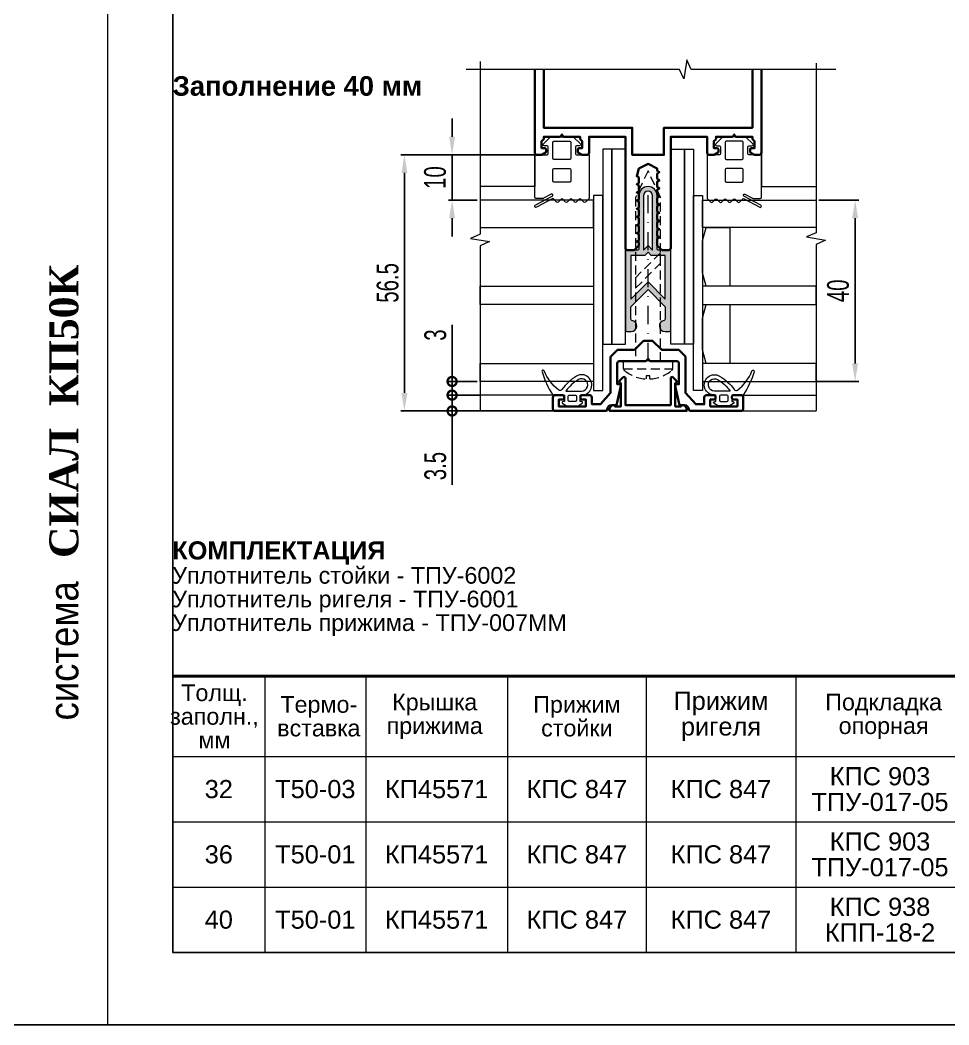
# Model space of a CAD drawing. Extents: x -37 to 8820, y -336 to 478.
# Drawn here: x 8194 to 8322, y 0 to 138.5 of the extents above; entities that cross this region are included whole.
import ezdxf
from ezdxf.enums import TextEntityAlignment as Align

# ---------------------------------------------------------------- set-up
doc = ezdxf.new("R2010")
doc.units = 0
doc.header["$LTSCALE"] = 5
doc.linetypes.add('DASHDOT', pattern=[1, 0.5, -0.25, 0, -0.25])
doc.linetypes.add('HIDDEN', pattern=[0.375, 0.25, -0.125])
doc.layers.get('0').update_dxf_attribs({"linetype": 'CONTINUOUS', "lineweight": 30})
doc.layers.get('DEFPOINTS').update_dxf_attribs({"linetype": 'CONTINUOUS'})
for name, color, linetype, lineweight in [('1', 6, 'DASHDOT', 13), ('2', 3, 'HIDDEN', 13), ('3', 1, 'CONTINUOUS', 20), ('Dimentions', 5, 'CONTINUOUS', 15), ('Glass', 5, 'CONTINUOUS', 20), ('Герлен', 7, 'CONTINUOUS', 60), ('Зигзаг', 1, 'CONTINUOUS', 15), ('Конструкции', 252, 'CONTINUOUS', 20), ('Подкладки', 1, 'CONTINUOUS', 20), ('Рамки', 1, 'CONTINUOUS', 15), ('Текстовый', 7, 'CONTINUOUS', 9), ('Уплотнители', 1, 'CONTINUOUS', 20), ('Штриховка', 1, 'CONTINUOUS', 5)]:
    doc.layers.add(name, color=color, linetype=linetype, lineweight=lineweight)
doc.layers.add('Скрытые', color=14, linetype='CONTINUOUS', plot=False)
doc.styles.add('3', font='RUSS.SHX', dxfattribs={"width": 0.7, "height": 3})
doc.styles.add('4', font='RUSS.shx', dxfattribs={"width": 0.7, "height": 3.5})
doc.styles.add('Каталожный', font='arial.ttf', dxfattribs={"height": 2.5})
doc.styles.add('Фирм', font='arial.ttf', dxfattribs={"height": 3.5})
doc.styles.add('Фирм5', font='timesbd.ttf', dxfattribs={"height": 4})
doc.dimstyles.new('MX1_6', dxfattribs={"dimtxt": 3, "dimasz": 2.5, "dimexe": 0.5, "dimexo": 0, "dimgap": 0.8, "dimtad": 1, "dimlfac": 1.6, "dimdsep": 46, "dimtxsty": '3', "dimcen": 0, "dimclrd": 256, "dimclre": 256, "dimclrt": 256, "dimaunit": 1, "dimadec": 0, "dimazin": 0, "dimtfac": 1, "dimtmove": 0, "dimatfit": 1, "dimfxl": 1, "dimtvp": 1, "dimtolj": 1, "dimtzin": 0, "dimarcsym": 0})

# ---------------------------------------------------------------- blocks, each defined once
blk = doc.blocks.new('*D93')
at = {"layer": 'DEFPOINTS', "color": 0, "linetype": 'Continuous', "transparency": 16777216}
for p in [(8304.07, 113.72), (8303.68, 88.72), (8309.07, 88.72)]:
    blk.add_point(p, dxfattribs=at)
at = {"layer": 'Dimentions', "linetype": 'Continuous', "lineweight": -2, "transparency": 16777216}
for p, q in [((8304.07, 113.72), (8309.57, 113.72)), ((8309.07, 111.22), (8309.07, 91.22)), ((8303.68, 88.72), (8309.57, 88.72))]:
    blk.add_line(p, q, dxfattribs=at)
at = {"layer": 'Dimentions', "linetype": 'Continuous', "transparency": 16777216}
for points in [[(8308.65, 111.22), (8309.48, 111.22), (8309.07, 113.72)], [(8308.65, 91.22), (8309.48, 91.22), (8309.07, 88.72)]]:
    blk.add_solid(points, dxfattribs=at)
at = {"layer": 'Dimentions', "linetype": 'Continuous', "transparency": 16777216, "insert": (8306.72, 101.22), "char_height": 3, "attachment_point": 5, "rotation": 90, "style": '3'}
blk.add_mtext('\\A1;40', dxfattribs=at)
blk = doc.blocks.new('_DotSmall')
at = {"color": 0, "linetype": 'ByBlock', "const_width": 0.5}
blk.add_lwpolyline([(-0.0625, 0, 1), (0.0625, 0, 1)], format="xyb", close=True, dxfattribs=at)
blk = doc.blocks.new('*D94')
at = {"layer": 'DEFPOINTS', "color": 0, "linetype": 'Continuous', "transparency": 16777216}
for p in [(8256.98, 88.72), (8253.51, 86.84), (8257.37, 86.84)]:
    blk.add_point(p, dxfattribs=at)
at = {"layer": 'Dimentions', "linetype": 'Continuous', "lineweight": -2, "transparency": 16777216}
for p, q in [((8253.51, 88.72), (8253.51, 96.52)), ((8256.98, 88.72), (8253.01, 88.72)), ((8253.51, 86.84), (8253.51, 88.72)), ((8257.37, 86.84), (8253.01, 86.84)), ((8253.51, 86.84), (8253.51, 84.34))]:
    blk.add_line(p, q, dxfattribs=at)
at = {"layer": 'Dimentions', "linetype": 'Continuous', "lineweight": -2, "transparency": 16777216, "xscale": 2.5, "yscale": 2.5, "zscale": 2.5}
for p, rotation in [((8253.51, 88.72), 270), ((8253.51, 86.84), 90)]:
    blk.add_blockref('_DotSmall', p, dxfattribs=dict(at, rotation=rotation))
at = {"layer": 'Dimentions', "linetype": 'Continuous', "transparency": 16777216, "insert": (8251.21, 95.12), "char_height": 3, "attachment_point": 5, "rotation": 90, "style": '3'}
blk.add_mtext('\\A1;3', dxfattribs=at)
blk = doc.blocks.new('*D95')
at = {"layer": 'DEFPOINTS', "color": 0, "linetype": 'Continuous', "transparency": 16777216}
for p in [(8264.9, 119.97), (8253.51, 113.72), (8256.98, 113.72)]:
    blk.add_point(p, dxfattribs=at)
at = {"layer": 'Dimentions', "linetype": 'Continuous', "lineweight": -2, "transparency": 16777216}
for p, q in [((8253.51, 122.47), (8253.51, 124.97)), ((8264.9, 119.97), (8253.01, 119.97)), ((8253.51, 119.97), (8253.51, 113.72)), ((8256.98, 113.72), (8253.01, 113.72)), ((8253.51, 111.22), (8253.51, 108.72))]:
    blk.add_line(p, q, dxfattribs=at)
at = {"layer": 'Dimentions', "linetype": 'Continuous', "transparency": 16777216}
for points in [[(8253.1, 122.47), (8253.93, 122.47), (8253.51, 119.97)], [(8253.1, 111.22), (8253.93, 111.22), (8253.51, 113.72)]]:
    blk.add_solid(points, dxfattribs=at)
at = {"layer": 'Dimentions', "linetype": 'Continuous', "transparency": 16777216, "insert": (8251.17, 116.84), "char_height": 3, "attachment_point": 5, "rotation": 90, "style": '3'}
blk.add_mtext('\\A1;10', dxfattribs=at)
blk = doc.blocks.new('*D96')
at = {"layer": 'DEFPOINTS', "color": 0, "linetype": 'Continuous', "transparency": 16777216}
for p in [(8257.19, 119.97), (8246.94, 84.65), (8267.71, 84.65)]:
    blk.add_point(p, dxfattribs=at)
at = {"layer": 'Dimentions', "linetype": 'Continuous', "lineweight": -2, "transparency": 16777216}
for p, q in [((8257.19, 119.97), (8246.44, 119.97)), ((8246.94, 117.47), (8246.94, 87.15)), ((8267.71, 84.65), (8246.44, 84.65))]:
    blk.add_line(p, q, dxfattribs=at)
at = {"layer": 'Dimentions', "linetype": 'Continuous', "transparency": 16777216}
for points in [[(8246.53, 117.47), (8247.36, 117.47), (8246.94, 119.97)], [(8246.53, 87.15), (8247.36, 87.15), (8246.94, 84.65)]]:
    blk.add_solid(points, dxfattribs=at)
at = {"layer": 'Dimentions', "linetype": 'Continuous', "transparency": 16777216, "insert": (8244.64, 102.31), "char_height": 3, "attachment_point": 5, "rotation": 90, "style": '3'}
blk.add_mtext('\\A1;56.5', dxfattribs=at)
blk = doc.blocks.new('KP45571')
at = {"lineweight": -2, "flags": 128}
blk.add_lwpolyline([(6.21, -5.01, -0.414214), (6.21, -5.44), (5.54, -6.11, -0.668179), (5, -5.88), (5, 0), (-5, 0), (-5, -5.88, -0.668179), (-5.54, -6.11), (-6.21, -5.44, -0.414214), (-6.21, -5.01), (-6, -4.8), (-6, 0.3), (-7.3, 0.3), (-7.3, 0.3, -0.414214), (-7.6, 0), (-8, 0), (-8.5, 0.7), (-8.5, 1.3), (8.5, 1.3), (8.5, 0.7), (8, 0), (7.6, 0, -0.414214), (7.3, 0.3), (6, 0.3), (6, -4.8)], format="xyb", close=True, dxfattribs=at)
at = {"layer": '3', "style": '4', "width": 0.7, "flags": 3}
blk.add_attdef('КП45571', (0, 1.3), '', height=3.5, dxfattribs=at)
blk = doc.blocks.new('*D205')
at = {"layer": 'DEFPOINTS', "color": 0, "linetype": 'Continuous', "transparency": 16777216}
for p in [(8257.37, 86.84), (8253.51, 84.65), (8257.37, 84.65)]:
    blk.add_point(p, dxfattribs=at)
at = {"layer": 'Dimentions', "linetype": 'Continuous', "lineweight": -2, "transparency": 16777216}
for p, q in [((8253.51, 86.84), (8253.51, 89.34)), ((8257.37, 86.84), (8253.01, 86.84)), ((8253.51, 86.84), (8253.51, 84.65)), ((8257.37, 84.65), (8253.01, 84.65)), ((8253.51, 84.65), (8253.51, 74.45))]:
    blk.add_line(p, q, dxfattribs=at)
at = {"layer": 'Dimentions', "linetype": 'Continuous', "lineweight": -2, "transparency": 16777216, "xscale": 2.5, "yscale": 2.5, "zscale": 2.5}
for p, rotation in [((8253.51, 86.84), 270), ((8253.51, 84.65), 90)]:
    blk.add_blockref('_DotSmall', p, dxfattribs=dict(at, rotation=rotation))
at = {"layer": 'Dimentions', "linetype": 'Continuous', "transparency": 16777216, "insert": (8251.21, 77.05), "char_height": 3, "attachment_point": 5, "rotation": 90, "style": '3'}
blk.add_mtext('\\A1;3.5', dxfattribs=at)

msp = doc.modelspace()

# ---------------------------------------------------------------- hatches: boundary and pattern name
at = {"layer": 'Штриховка'}
h = msp.add_hatch(color=256, dxfattribs=at)
h.dxf.hatch_style = 1
edge = h.paths.add_edge_path(flags=16)
edge.add_line((8280.5242, 107.4651), (8281.1492, 106.8401))
edge.add_line((8281.1492, 106.8401), (8281.1492, 114.3401))
edge.add_arc((8280.5242, 114.3401), 0.625, 0, 180)
edge.add_line((8279.8992, 114.3401), (8279.8992, 106.8401))
edge.add_line((8279.8992, 106.8401), (8280.5242, 107.4651))
h.paths.add_polyline_path([(8280.9635, 106.0901), (8280.5242, 106.5294), (8280.0848, 106.0901), (8278.1492, 106.0901), (8278.1492, 100.0882), (8280.5242, 102.4632), (8282.8992, 100.0882), (8282.8992, 106.0901)], flags=16)
edge = h.paths.add_edge_path()
edge.add_line((8283.4617, 106.8401), (8281.9304, 106.8401))
edge.add_arc((8281.9304, 106.9963), 0.1562, 180, 270, ccw=False)
edge.add_line((8281.7742, 106.9963), (8281.7742, 111.0901))
edge.add_arc((8281.6804, 111.2151), 0.1562, 306.869898, 413.130102)
edge.add_line((8281.7742, 111.3401), (8281.7742, 114.3401))
edge.add_arc((8280.5242, 114.3401), 1.25, 0, 180)
edge.add_line((8279.2742, 114.3401), (8279.2742, 111.3401))
edge.add_arc((8279.3679, 111.2151), 0.1562, 126.869898, 233.130102)
edge.add_line((8279.2742, 111.0901), (8279.2742, 106.9963))
edge.add_arc((8279.1179, 106.9963), 0.1562, -90, 0, ccw=False)
edge.add_line((8279.1179, 106.8401), (8277.5867, 106.8401))
edge.add_arc((8277.5867, 106.6526), 0.1875, 90, 180)
edge.add_line((8277.3992, 106.6526), (8277.3992, 95.7776))
edge.add_arc((8277.5867, 95.7776), 0.1875, 180, 270)
edge.add_line((8277.5867, 95.5901), (8278.1804, 95.5901))
edge.add_arc((8278.1804, 96.3713), 0.7812, 270, 440.718201)
edge.add_arc((8278.3367, 97.3274), 0.1875, 180, 260.718201, ccw=False)
edge.add_line((8278.1492, 97.3274), (8278.1492, 99.0276))
edge.add_line((8278.1492, 99.0276), (8280.5242, 101.4026))
edge.add_line((8280.5242, 101.4026), (8282.8992, 99.0276))
edge.add_line((8282.8992, 99.0276), (8282.8992, 97.3274))
edge.add_arc((8282.7117, 97.3274), 0.1875, -80.718201, 0, ccw=False)
edge.add_arc((8282.8679, 96.3713), 0.7812, 99.281799, 270)
edge.add_line((8282.8679, 95.5901), (8283.4617, 95.5901))
edge.add_arc((8283.4617, 95.7776), 0.1875, 270, 360)
edge.add_line((8283.6492, 95.7776), (8283.6492, 106.6526))
edge.add_arc((8283.4617, 106.6526), 0.1875, 360, 450)

# ---------------------------------------------------------------- linework, layer by layer
msp.add_lwpolyline([(8264.8992, 131.7289), (8264.8992, 120.2776, 0.41421356), (8265.2117, 119.9651), (8265.7924, 119.9651, 0.11643382), (8265.8762, 119.9849), (8266.358, 120.2258, 0.28407904), (8266.4617, 120.3935), (8266.4617, 120.7151, 0.41421356), (8266.2742, 120.9026), (8265.8367, 120.9026), (8265.8367, 121.8401), (8266.0942, 122.0977, 0.19891237), (8266.1492, 122.2303), (8266.1492, 122.4651), (8268.377, 122.4651, 0.28407904), (8268.5447, 122.5687), (8268.6492, 122.7776), (8268.7536, 122.5687, 0.28407904), (8268.9213, 122.4651), (8271.1492, 122.4651), (8271.1492, 122.2303, 0.19891237), (8271.2041, 122.0977), (8271.4617, 121.8401), (8271.4617, 120.9026), (8271.0242, 120.9026, 0.41421356), (8270.8367, 120.7151), (8270.8367, 120.3935, 0.28407904), (8270.9403, 120.2258), (8271.4221, 119.9849, 0.11643382), (8271.5059, 119.9651), (8272.0867, 119.9651, 0.41421356), (8272.3992, 120.2776), (8272.3992, 122.4651), (8277.3992, 122.4651), (8277.3992, 107.1526, 0.41421356), (8277.7117, 106.8401), (8278.5715, 106.8401, 0.19891237), (8278.7041, 106.895), (8279.2192, 107.4102, 0.19891237), (8279.2742, 107.5428), (8279.2742, 107.7555, 0.28407904), (8279.1705, 107.9232), (8278.9617, 108.0276), (8279.1705, 108.132, 0.28407904), (8279.2742, 108.2997), (8279.2742, 108.8805, 0.28407904), (8279.1705, 109.0482), (8278.9617, 109.1526), (8279.1705, 109.257, 0.28407904), (8279.2742, 109.4247), (8279.2742, 110.0055, 0.28407904), (8279.1705, 110.1732), (8278.9617, 110.2776), (8279.1705, 110.382, 0.28407904), (8279.2742, 110.5497), (8279.2742, 111.1305, 0.28407904), (8279.1705, 111.2982), (8278.9617, 111.4026), (8279.1705, 111.507, 0.28407904), (8279.2742, 111.6747), (8279.2742, 112.2555, 0.28407904), (8279.1705, 112.4232), (8278.9617, 112.5276), (8279.1705, 112.632, 0.28407904), (8279.2742, 112.7997), (8279.2742, 113.3805, 0.28407904), (8279.1705, 113.5482), (8278.9617, 113.6526), (8279.1705, 113.757, 0.28407904), (8279.2742, 113.9247), (8279.2742, 114.5055, 0.28407904), (8279.1705, 114.6732), (8278.9617, 114.7776), (8279.1705, 114.882, 0.28407904), (8279.2742, 115.0497), (8279.2742, 115.6305, 0.28407904), (8279.1705, 115.7982), (8278.9617, 115.9026), (8279.1705, 116.007, 0.28407904), (8279.2742, 116.1747), (8279.2742, 116.7555, 0.28407904), (8279.1705, 116.9232), (8278.9617, 117.0276), (8279.2742, 118.0901), (8280.5242, 118.7151), (8281.7742, 118.0901), (8281.7742, 117.8622, 0.28407904), (8281.8778, 117.6945), (8282.0867, 117.5901), (8281.8778, 117.4857, 0.28407904), (8281.7742, 117.318), (8281.7742, 116.7372, 0.28407904), (8281.8778, 116.5695), (8282.0867, 116.4651), (8281.8778, 116.3607, 0.28407904), (8281.7742, 116.193), (8281.7742, 115.6122, 0.28407904), (8281.8778, 115.4445), (8282.0867, 115.3401), (8281.8778, 115.2357, 0.28407904), (8281.7742, 115.068), (8281.7742, 114.4872, 0.28407904), (8281.8778, 114.3195), (8282.0867, 114.2151), (8281.8778, 114.1107, 0.28407904), (8281.7742, 113.943), (8281.7742, 113.3622, 0.28407904), (8281.8778, 113.1945), (8282.0867, 113.0901), (8281.8778, 112.9857, 0.28407904), (8281.7742, 112.818), (8281.7742, 112.2372, 0.28407904), (8281.8778, 112.0695), (8282.0867, 111.9651), (8281.8778, 111.8607, 0.28407904), (8281.7742, 111.693), (8281.7742, 111.1122, 0.28407904), (8281.8778, 110.9445), (8282.0867, 110.8401), (8281.8778, 110.7357, 0.28407904), (8281.7742, 110.568), (8281.7742, 109.9872, 0.28407904), (8281.8778, 109.8195), (8282.0867, 109.7151), (8281.8778, 109.6107, 0.28407904), (8281.7742, 109.443), (8281.7742, 108.8622, 0.28407904), (8281.8778, 108.6945), (8282.0867, 108.5901), (8281.8778, 108.4857, 0.28407904), (8281.7742, 108.318), (8281.7742, 107.5428, 0.19891237), (8281.8291, 107.4102), (8282.3442, 106.895, 0.19891237), (8282.4768, 106.8401), (8283.3367, 106.8401, 0.41421356), (8283.6492, 107.1526), (8283.6492, 122.4651), (8288.6492, 122.4651), (8288.6492, 120.2776, 0.41421356), (8288.9617, 119.9651), (8289.5424, 119.9651, 0.11643382), (8289.6262, 119.9849), (8290.108, 120.2258, 0.28407904), (8290.2117, 120.3935), (8290.2117, 120.7151, 0.41421356), (8290.0242, 120.9026), (8289.5867, 120.9026), (8289.5867, 121.8401), (8289.8442, 122.0977, 0.19891237), (8289.8992, 122.2303), (8289.8992, 122.4651), (8292.127, 122.4651, 0.28407904), (8292.2947, 122.5687), (8292.3992, 122.7776), (8292.5036, 122.5687, 0.28407904), (8292.6713, 122.4651), (8294.8992, 122.4651), (8294.8992, 122.2303, 0.19891237), (8294.9541, 122.0977), (8295.2117, 121.8401), (8295.2117, 120.9026), (8294.7742, 120.9026, 0.41421356), (8294.5867, 120.7151), (8294.5867, 120.3935, 0.28407904), (8294.6903, 120.2258), (8295.1721, 119.9849, 0.11643382), (8295.2559, 119.9651), (8295.8367, 119.9651, 0.41421356), (8296.1492, 120.2776), (8296.1492, 131.7289)], format="xyb")
msp.add_lwpolyline([(8266.1492, 131.7289), (8266.1492, 123.7151), (8278.3367, 123.7151), (8278.3367, 119.9651), (8282.7117, 119.9651), (8282.7117, 123.7151), (8294.8992, 123.7151), (8294.8992, 131.7289)])
msp.add_lwpolyline([(8272.4617, 86.8401), (8271.3992, 86.8401, 0.41421356), (8271.2117, 86.6526), (8271.2117, 86.4026, 0.41421356), (8271.3992, 86.2151), (8271.9617, 86.2151), (8271.9617, 85.2776), (8268.2117, 85.2776), (8268.2117, 86.2151), (8268.7742, 86.2151, 0.41421356), (8268.9617, 86.4026), (8268.9617, 86.6526, 0.41421356), (8268.7742, 86.8401), (8267.7117, 86.8401, 0.41421356), (8267.3992, 86.5276), (8267.3992, 84.9651, 0.41421356), (8267.7117, 84.6526), (8274.7117, 84.6526, 0.41421356), (8274.8992, 84.8401, -0.41421356), (8275.5242, 85.4651), (8276.0553, 85.4651, 0.35411857), (8276.2387, 85.6136), (8276.7701, 88.1136, 0.47697553), (8276.5867, 88.3401), (8276.2742, 88.3401), (8276.2742, 91.2151, -0.41421356), (8276.5867, 91.5276), (8280.134, 91.5276, 0.19891237), (8280.2666, 91.5825), (8280.5242, 91.8401), (8280.7817, 91.5825, 0.19891237), (8280.9143, 91.5276), (8284.4617, 91.5276, -0.41421356), (8284.7742, 91.2151), (8284.7742, 88.3401), (8284.4617, 88.3401, 0.47697553), (8284.2782, 88.1136), (8284.8096, 85.6136, 0.35411857), (8284.993, 85.4651), (8285.5242, 85.4651, -0.41421356), (8286.1492, 84.8401, 0.41421356), (8286.3367, 84.6526), (8293.3367, 84.6526, 0.41421356), (8293.6492, 84.9651), (8293.6492, 86.5276, 0.41421356), (8293.3367, 86.8401), (8292.2742, 86.8401, 0.41421356), (8292.0867, 86.6526), (8292.0867, 86.4026, 0.41421356), (8292.2742, 86.2151), (8292.8367, 86.2151), (8292.8367, 85.2776), (8289.0867, 85.2776), (8289.0867, 86.2151), (8289.6492, 86.2151, 0.41421356), (8289.8367, 86.4026), (8289.8367, 86.6526, 0.41421356), (8289.6492, 86.8401), (8288.5867, 86.8401, 0.41421356), (8288.2742, 86.5276), (8288.2742, 85.5901), (8287.0867, 85.59), (8285.6804, 87.1526), (8285.6804, 92.0749, 0.19891237), (8285.6255, 92.2075), (8284.7978, 93.0352, 0.19891237), (8284.6652, 93.0901), (8282.3992, 93.0901), (8281.2041, 94.2852, 0.19891237), (8281.0715, 94.3401), (8279.9768, 94.3401, 0.19891237), (8279.8442, 94.2852), (8278.6492, 93.0901), (8276.3831, 93.0901, 0.19891237), (8276.2505, 93.0352), (8275.4228, 92.2075, 0.19891237), (8275.3679, 92.0749), (8275.3679, 87.1526), (8273.9617, 85.5901), (8272.7742, 85.5901), (8272.7742, 86.5276, 0.41421356)], format="xyb", close=True)
at = {"layer": '1'}
msp.add_line((8280.5242, 91.5276), (8280.5242, 115.2776), dxfattribs=at)
at = {"layer": '2'}
msp.add_line((8277.1492, 90.4715), (8283.8992, 90.4715), dxfattribs=at)
for points in [[(8282.2429, 91.5276), (8282.2429, 114.0917), (8280.5242, 117.7776), (8278.8054, 114.0917), (8278.8054, 91.5276)], [(8278.8054, 101.5967), (8282.2429, 105.0342), (8282.2429, 106.4665), (8278.8054, 103.029)]]:
    msp.add_lwpolyline(points, close=True, dxfattribs=at)
msp.add_lwpolyline([(8280.2785, 89.0647, -0.16184886), (8277.2628, 90.2305, -0.22388754), (8277.1492, 90.4715), (8277.1492, 91.5276), (8283.8992, 91.5276), (8283.8992, 90.4715, -0.22388754), (8283.7855, 90.2305, -0.16184886), (8280.7698, 89.0647), (8280.7698, 89.5024), (8280.2785, 89.5024)], format="xyb", close=True, dxfattribs=at)
at = {"layer": '3'}
for points in [[(8283.4617, 106.8401), (8281.9304, 106.8401, -0.41421356), (8281.7742, 106.9963), (8281.7742, 111.0901, 0.5), (8281.7742, 111.3401), (8281.7742, 114.3401, 1), (8279.2742, 114.3401), (8279.2742, 111.3401, 0.5), (8279.2742, 111.0901), (8279.2742, 106.9963, -0.41421356), (8279.1179, 106.8401), (8277.5867, 106.8401, 0.41421356), (8277.3992, 106.6526), (8277.3992, 95.7776, 0.41421356), (8277.5867, 95.5901), (8278.1804, 95.5901, 0.92211283), (8278.3064, 97.1424, -0.36752318), (8278.1492, 97.3274), (8278.1492, 99.0276), (8280.5242, 101.4026), (8282.8992, 99.0276), (8282.8992, 97.3274, -0.36752318), (8282.7419, 97.1424, 0.92211283), (8282.8679, 95.5901), (8283.4617, 95.5901, 0.41421356), (8283.6492, 95.7776), (8283.6492, 106.6526, 0.41421356)], [(8280.5242, 107.4651), (8281.1492, 106.8401), (8281.1492, 114.3401, 1), (8279.8992, 114.3401), (8279.8992, 106.8401), (8280.5242, 107.4651)], [(8266.2005, 90.1792, 1.0422603), (8265.9155, 90.0517, 0.06938651), (8267.3527, 86.9123, 0.25612166), (8267.4845, 86.8401), (8268.9929, 86.8401), (8268.9929, 85.9651), (8268.8367, 85.9651, 0.76732699), (8268.7585, 85.6735), (8269.2998, 85.361, 0.1316525), (8269.3779, 85.3401), (8270.7954, 85.3401, 0.1316525), (8270.8735, 85.361), (8271.4148, 85.6735, 0.76732699), (8271.3367, 85.9651), (8271.1804, 85.9651), (8271.1804, 86.8401), (8271.3679, 86.8401, 1.30631166), (8270.6592, 89.461, 0.11066769), (8268.6568, 87.6007, -0.42927293), (8268.2093, 87.5294, -0.13544749)], [(8294.8478, 90.1792, -1.0422603), (8295.1328, 90.0517, -0.06938651), (8293.6956, 86.9123, -0.25612166), (8293.5638, 86.8401), (8292.0554, 86.8401), (8292.0554, 85.9651), (8292.2117, 85.9651, -0.76732699), (8292.2898, 85.6735), (8291.7485, 85.361, -0.1316525), (8291.6704, 85.3401), (8290.2529, 85.3401, -0.1316525), (8290.1748, 85.361), (8289.6335, 85.6735, -0.76732699), (8289.7117, 85.9651), (8289.8679, 85.9651), (8289.8679, 86.8401), (8289.6804, 86.8401, -1.30631166), (8290.3891, 89.461, -0.11066769), (8292.3915, 87.6007, 0.42927293), (8292.839, 87.5294, 0.13544749)], [(8271.3679, 87.4026, 1.30631166), (8270.9427, 88.9751, 0.10411857), (8269.2054, 87.4026)], [(8289.6804, 87.4026, -1.30631166), (8290.1056, 88.9751, -0.10411857), (8291.8429, 87.4026)], [(8269.6492, 86.8401), (8270.5242, 86.8401, -0.41421356), (8270.6804, 86.6838), (8270.6804, 86.1213, -0.41421356), (8270.5242, 85.9651), (8269.6492, 85.9651, -0.41421356), (8269.4929, 86.1213), (8269.4929, 86.6838, -0.41421356)], [(8291.3992, 86.8401), (8290.5242, 86.8401, 0.41421356), (8290.3679, 86.6838), (8290.3679, 86.1213, 0.41421356), (8290.5242, 85.9651), (8291.3992, 85.9651, 0.41421356), (8291.5554, 86.1213), (8291.5554, 86.6838, 0.41421356)]]:
    msp.add_lwpolyline(points, format="xyb", close=True, dxfattribs=at)
msp.add_lwpolyline([(8280.9635, 106.0901), (8280.5242, 106.5294), (8280.0848, 106.0901), (8278.1492, 106.0901), (8278.1492, 100.0882), (8280.5242, 102.4632), (8282.8992, 100.0882), (8282.8992, 106.0901)], close=True, dxfattribs=at)
at = {"layer": 'Dimentions', "linetype": 'Continuous'}
msp.add_line((8206, 297), (8206, 0), dxfattribs=at)
at = {"layer": 'Glass'}
for points in [[(8257.3688, 109.9651), (8273.0242, 109.9651), (8273.0242, 113.7151), (8257.3688, 113.7151)], [(8303.6795, 109.9651), (8288.0242, 109.9651), (8288.0242, 113.7151), (8303.6795, 113.7151)], [(8288.5266, 109.9651), (8291.7742, 109.9651), (8291.7742, 101.8401), (8288.5266, 101.8401), (8288.0242, 103.7151), (8288.0242, 108.0901)], [(8257.3688, 101.8401), (8273.0242, 101.8401), (8273.0242, 99.3401), (8257.3688, 99.3401)], [(8303.6795, 101.8401), (8288.0242, 101.8401), (8288.0242, 99.3401), (8303.6795, 99.3401)], [(8288.5266, 99.3401), (8291.7742, 99.3401), (8291.7742, 91.2151), (8288.5266, 91.2151), (8288.0242, 93.0901), (8288.0242, 97.4651)], [(8257.3688, 91.2151), (8273.0241, 91.2151), (8273.0241, 88.7151), (8257.3688, 88.7151)], [(8303.6795, 91.2151), (8288.0242, 91.2151), (8288.0242, 88.7151), (8303.6795, 88.7151)]]:
    msp.add_lwpolyline(points, close=True, dxfattribs=at)
at = {"layer": 'Герлен', "lineweight": 40}
msp.add_line((8215, 48.0868), (8380, 48.0868), dxfattribs=at)
at = {"layer": 'Зигзаг'}
for points in [[(8306.4079, 131.7289), (8286.4668, 131.7289), (8285.8859, 133.0468), (8285.4503, 130.4341), (8284.8678, 131.7289), (8255.4684, 131.7289)], [(8257.3689, 132.8343), (8257.3689, 109.0202), (8256.051, 108.4394), (8258.6637, 108.0037), (8257.3689, 107.4212), (8257.3689, 84.6526)], [(8303.6794, 132.6273), (8303.6794, 109.2273), (8302.3615, 108.6464), (8304.9742, 108.2108), (8303.6794, 107.6283), (8303.6794, 84.6526)]]:
    msp.add_lwpolyline(points, dxfattribs=at)
at = {"layer": 'Конструкции'}
for p, q in [((8267.7117, 86.8401), (8257.3689, 86.8401)), ((8293.3367, 86.8401), (8303.6794, 86.8401)), ((8267.7117, 84.6526), (8257.3689, 84.6526)), ((8293.3367, 84.6526), (8303.6794, 84.6526))]:
    msp.add_line(p, q, dxfattribs=at)
for points in [[(8264.8992, 131.7289), (8264.8992, 115.5901), (8257.3689, 115.5901)], [(8296.1492, 131.7289), (8296.1492, 115.5901), (8303.6794, 115.5901)]]:
    msp.add_lwpolyline(points, dxfattribs=at)
at = {"layer": 'Подкладки'}
for points in [[(8274.2742, 93.8558), (8275.5242, 93.8558), (8275.5242, 120.7308), (8274.2742, 120.7308)], [(8277.3992, 120.7308), (8275.5242, 120.7308), (8275.5242, 93.8558), (8277.3992, 93.8558)], [(8283.6492, 120.7308), (8285.5242, 120.7308), (8285.5242, 93.8558), (8283.6492, 93.8558)], [(8286.7742, 93.8558), (8285.5242, 93.8558), (8285.5242, 120.7308), (8286.7742, 120.7308)], [(8273.0242, 87.4651), (8274.2742, 87.4651), (8274.2742, 114.3401), (8273.0242, 114.3401)], [(8288.0242, 87.4651), (8286.7742, 87.4651), (8286.7742, 114.3401), (8288.0242, 114.3401)]]:
    msp.add_lwpolyline(points, close=True, dxfattribs=at)
at = {"layer": 'Рамки'}
for p, q in [((8227.7124, 48.0868), (8227.7124, 10)), ((8241.604, 48.0868), (8241.604, 10)), ((8261.1643, 48.0868), (8261.1643, 10)), ((8280.2614, 48.0868), (8280.2614, 10)), ((8300.8864, 48.0868), (8300.8864, 10)), ((8215, 37), (8380, 37)), ((8215, 28), (8380, 28)), ((8215, 19), (8380, 19)), ((8215, 10), (8380, 10))]:
    msp.add_line(p, q, dxfattribs=at)
at = {"layer": 'Скрытые', "linetype": 'Continuous'}
for points in [[(8400, 297), (8190, 297), (8190, 0), (8400, 0)], [(8380, 10), (8380, 287), (8215, 287), (8215, 10)]]:
    msp.add_lwpolyline(points, close=True, dxfattribs=at)
at = {"layer": 'Уплотнители'}
for points in [[(8267.1684, 114.5509), (8266.1233, 113.984, -0.12491271), (8266.0488, 113.9651), (8265.0554, 113.9651, -0.41421356), (8264.8992, 114.1213), (8264.8992, 119.9651), (8266.6179, 119.9651, 0.41421356), (8266.7742, 120.1213), (8266.7742, 121.0588, 0.41421356), (8266.6179, 121.2151), (8266.2117, 121.2151, -0.66858666), (8266.1013, 121.4819), (8267.0409, 122.4194, -0.19861919), (8267.1513, 122.4651), (8270.147, 122.4651, -0.19861919), (8270.2574, 122.4194), (8271.197, 121.4819, -0.66858666), (8271.0867, 121.2151), (8270.6804, 121.2151, 0.41421356), (8270.5242, 121.0588), (8270.5242, 120.1213, 0.41421356), (8270.6804, 119.9651), (8272.3992, 119.9651), (8272.3992, 114.0298, -0.19891237), (8272.3534, 113.9193), (8271.8846, 113.4506, -0.41421356), (8271.6637, 113.4506), (8271.2596, 113.8546, 0.41421356), (8271.0387, 113.8546), (8270.6346, 113.4506, -0.41421356), (8270.4137, 113.4506), (8270.0096, 113.8546, 0.41421356), (8269.7887, 113.8546), (8269.3846, 113.4506, -0.41421356), (8269.1637, 113.4506), (8268.7596, 113.8546, 0.41421356), (8268.5387, 113.8546), (8268.1346, 113.4506, -0.41421356), (8267.9137, 113.4506), (8267.4816, 113.8826, 0.33207606), (8267.2966, 113.9095), (8265.1299, 112.734, -1), (8264.9809, 113.0087), (8267.3174, 114.2763, 1)], [(8293.8799, 114.5509), (8294.925, 113.984, 0.12491271), (8294.9995, 113.9651), (8295.9929, 113.9651, 0.41421356), (8296.1492, 114.1213), (8296.1492, 119.9651), (8294.4304, 119.9651, -0.41421356), (8294.2742, 120.1213), (8294.2742, 121.0588, -0.41421356), (8294.4304, 121.2151), (8294.8367, 121.2151, 0.66858666), (8294.947, 121.4819), (8294.0074, 122.4194, 0.19861919), (8293.897, 122.4651), (8290.9013, 122.4651, 0.19861919), (8290.7909, 122.4194), (8289.8513, 121.4819, 0.66858666), (8289.9617, 121.2151), (8290.3679, 121.2151, -0.41421356), (8290.5242, 121.0588), (8290.5242, 120.1213, -0.41421356), (8290.3679, 119.9651), (8288.6492, 119.9651), (8288.6492, 114.0298, 0.19891237), (8288.6949, 113.9193), (8289.1637, 113.4506, 0.41421356), (8289.3846, 113.4506), (8289.7887, 113.8546, -0.41421356), (8290.0096, 113.8546), (8290.4137, 113.4506, 0.41421356), (8290.6346, 113.4506), (8291.0387, 113.8546, -0.41421356), (8291.2596, 113.8546), (8291.6637, 113.4506, 0.41421356), (8291.8846, 113.4506), (8292.2887, 113.8546, -0.41421356), (8292.5096, 113.8546), (8292.9137, 113.4506, 0.41421356), (8293.1346, 113.4506), (8293.5667, 113.8826, -0.33207606), (8293.7517, 113.9095), (8295.9184, 112.734, 1), (8296.0674, 113.0087), (8293.7309, 114.2763, -1)], [(8267.5554, 121.8401), (8269.7429, 121.8401, -0.41421356), (8269.8992, 121.6838), (8269.8992, 119.4963, -0.41421356), (8269.7429, 119.3401), (8267.5554, 119.3401, -0.41421356), (8267.3992, 119.4963), (8267.3992, 121.6838, -0.41421356)], [(8293.4929, 121.8401), (8291.3054, 121.8401, 0.41421356), (8291.1492, 121.6838), (8291.1492, 119.4963, 0.41421356), (8291.3054, 119.3401), (8293.4929, 119.3401, 0.41421356), (8293.6492, 119.4963), (8293.6492, 121.6838, 0.41421356)], [(8267.5554, 118.0901), (8269.7429, 118.0901, -0.41421356), (8269.8992, 117.9338), (8269.8992, 116.3713, -0.41421356), (8269.7429, 116.2151), (8267.5554, 116.2151, -0.41421356), (8267.3992, 116.3713), (8267.3992, 117.9338, -0.41421356)], [(8293.4929, 118.0901), (8291.3054, 118.0901, 0.41421356), (8291.1492, 117.9338), (8291.1492, 116.3713, 0.41421356), (8291.3054, 116.2151), (8293.4929, 116.2151, 0.41421356), (8293.6492, 116.3713), (8293.6492, 117.9338, 0.41421356)]]:
    msp.add_lwpolyline(points, format="xyb", close=True, dxfattribs=at)

# ---------------------------------------------------------------- block references
at = {"xscale": 0.625, "yscale": 0.625, "zscale": 0.625, "rotation": 180}
msp.add_blockref('KP45571', (8280.5242, 85.4651), dxfattribs=at)

# ---------------------------------------------------------------- texts
at = {"layer": 'Текстовый', "style": 'Фирм5'}
msp.add_text('СИАЛ  КП50К', height=4, rotation=90, dxfattribs=at).set_placement((8202, 64.3724))
at = {"layer": 'Текстовый', "style": 'Фирм', "width": 0.9}
msp.add_text(' система ', height=4, rotation=90, dxfattribs=at).set_placement((8202, 51.5762), align=Align.CENTER)
at = {"layer": 'Текстовый', "linetype": 'Continuous', "insert": (8215, 130.8181), "char_height": 2.7, "width": 42.664921, "attachment_point": 1, "style": 'Каталожный'}
msp.add_mtext('\\pxql;{\\fArial|b1|i0|c204|p34;Заполнение 40 мм}', dxfattribs=at)
at = {"layer": 'Текстовый', "linetype": 'Continuous', "line_spacing_factor": 0.85, "style": 'Каталожный'}
for s, insert, char_height, width, attachment_point in [('\\P\\pxql;{\\fArial|b1|i0|c204|p34;КОМПЛЕКТАЦИЯ\\P\\pi-2,l2,r-2.0333,se1.0833,t4;\\fArial|b0|i0|c204|p34;\\H0.92x;Уплотнитель стойки - ТПУ-6002\\PУплотнитель ригеля - ТПУ-6001\\PУплотнитель прижима - ТПУ-007ММ}', (8214.934, 70.2198), 2.5, 66.020014, 1), ('Толщ.\\Pзаполн.,\\Pмм', (8220.7528, 42.5434), 2.3, 27.25, 5), ('Прижим ригеля', (8290.5739, 42.5434), 2.5, 20.625, 5), ('Термо-\\Pвставка', (8235.1384, 42.5434), 2.3, 12.276865, 5), ('Крышка\\Pприжима', (8251.1156, 42.5434), 2.3, 27.25, 5), ('Прижим \\Pстойки', (8270.7128, 42.5434), 2.3, 19.097083, 5), ('Подкладка опорная', (8312.9906, 42.5434), 2.3, 27.25, 5), ('КПС 903\\PТПУ-017-05', (8312.4952, 32.5), 2.5, 23.217592, 5), ('32', (8221.3562, 32.5), 2.5, 12.712441, 5), ('Т50-03', (8234.6582, 32.5), 2.5, 13.891532, 5), ('КП45571', (8251.3841, 32.5), 2.5, 19.560325, 5), ('КПС 847', (8270.7128, 32.5), 2.5, 19.097083, 5), ('КПС 847', (8290.5739, 32.5), 2.5, 20.625, 5), ('КПС 903\\PТПУ-017-05', (8312.4952, 23.5), 2.5, 23.217592, 5), ('36', (8221.3562, 23.5), 2.5, 12.712441, 5), ('Т50-01', (8234.6582, 23.5), 2.5, 13.891532, 5), ('КП45571', (8251.3841, 23.5), 2.5, 19.560325, 5), ('КПС 847', (8270.7128, 23.5), 2.5, 19.097083, 5), ('КПС 847', (8290.5739, 23.5), 2.5, 20.625, 5), ('КПС 938\\PКПП-18-2', (8312.4952, 14.5), 2.5, 23.217592, 5), ('40', (8221.3562, 14.5), 2.5, 12.712441, 5), ('Т50-01', (8234.6582, 14.5), 2.5, 13.891532, 5), ('КП45571', (8251.3841, 14.5), 2.5, 19.560325, 5), ('КПС 847', (8270.7128, 14.5), 2.5, 19.097083, 5), ('КПС 847', (8290.5739, 14.5), 2.5, 20.625, 5)]:
    msp.add_mtext(s, dxfattribs=dict(at, insert=insert, char_height=char_height, width=width, attachment_point=attachment_point))

# ---------------------------------------------------------------- dimensions: what is measured, and where the dimension line sits
at = {"layer": 'Dimentions', "linetype": 'Continuous'}
for base, p1, p2, picture, middle in [((8253.5143, 113.718), (8264.8992, 119.9651), (8256.979, 113.718), '*D95', (8251.1715, 116.8415)), ((8246.9443, 84.6526), (8257.1882, 119.968), (8267.7117, 84.6526), '*D96', (8244.6443, 102.3103)), ((8309.067, 88.7151), (8304.0693, 113.7151), (8303.6795, 88.7151), '*D93', (8306.7241, 101.2151))]:
    dim = msp.add_linear_dim(base=base, p1=p1, p2=p2, angle=90, dimstyle='MX1_6', dxfattribs=at)
    dim.commit()
    dim.dimension.update_dxf_attribs({"geometry": picture, "text_midpoint": middle})
dim = msp.add_linear_dim(base=(8253.5143, 86.8401), p1=(8256.979, 88.718), p2=(8257.3689, 86.8401), angle=90, dimstyle='MX1_6', override={"dimdec": 1, "dimblk1": 'DotSmall', "dimblk2": 'DotSmall', "dimsah": 1}, dxfattribs=at)
dim.commit()
dim.dimension.update_dxf_attribs({"geometry": '*D94', "text_midpoint": (8253.5143, 95.118), "dimtype": 160})
dim = msp.add_linear_dim(base=(8253.5143, 84.6526), p1=(8257.3689, 86.8401), p2=(8257.3689, 84.6526), angle=90, dimstyle='MX1_6', override={"dimdec": 1, "dimblk1": 'DotSmall', "dimblk2": 'DotSmall', "dimsah": 1}, dxfattribs=at)
dim.commit()
dim.dimension.update_dxf_attribs({"geometry": '*D205', "text_midpoint": (8251.2143, 77.0526)})

doc.saveas('drawing.dxf')
